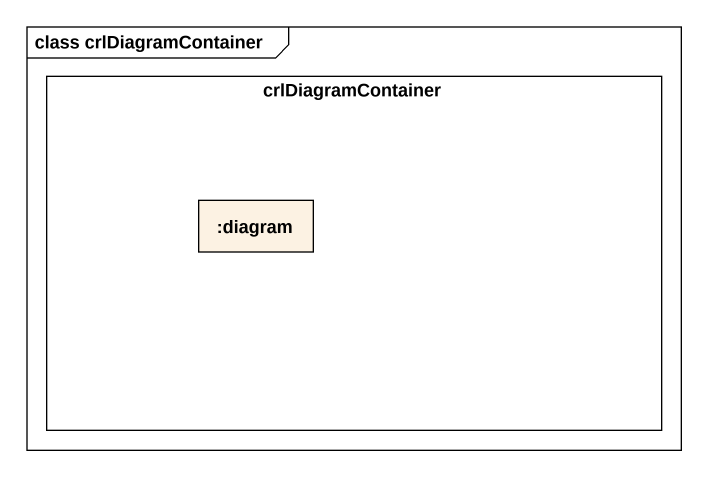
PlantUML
@startuml
mainframe class crlDiagramContainer
rectangle crlDiagramContainer {
  rectangle ":diagram" as diagram
}
@enduml
